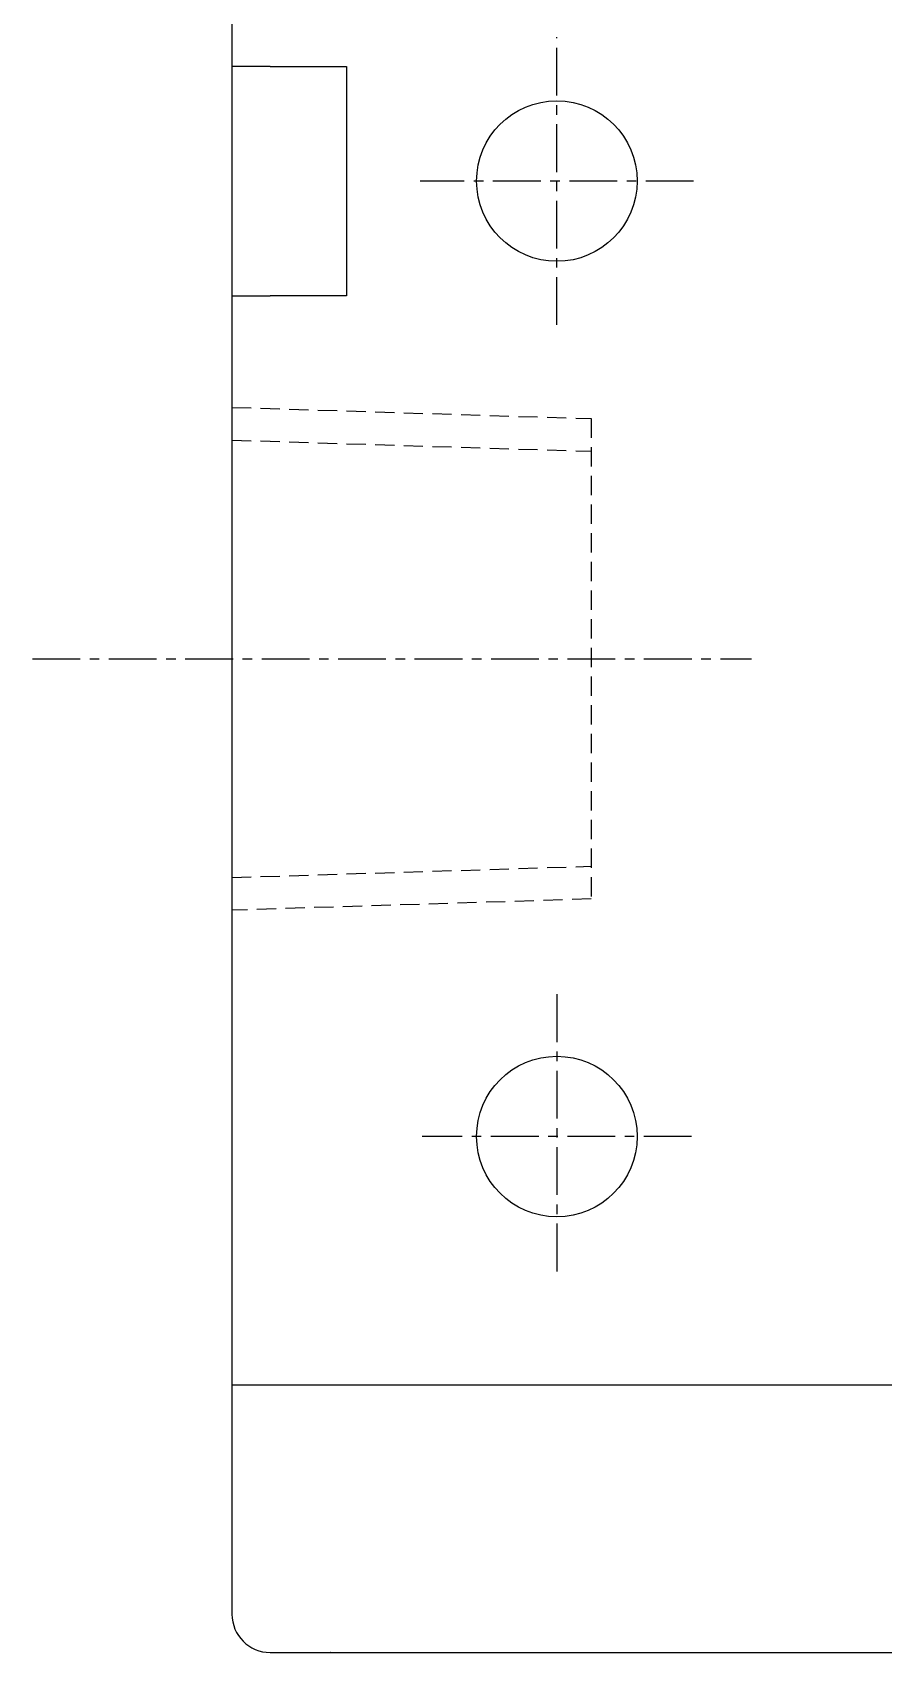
# Model space of a CAD drawing. Extents: x -37 to 246, y -173 to 93.
# Drawn here: x 104.06 to 126.33, y -124.6 to -82.21 of the extents above; entities that cross this region are included whole.
import ezdxf

# ---------------------------------------------------------------- set-up
doc = ezdxf.new("R2010")
doc.units = 0
doc.linetypes.add('CENTER', pattern=[2, 1.25, -0.25, 0.25, -0.25])
doc.linetypes.add('DASHED', pattern=[0.75, 0.5, -0.25])
doc.layers.get('0').update_dxf_attribs({"linetype": 'CONTINUOUS'})
doc.layers.add('CENTER', color=1, linetype='CENTER')

msp = doc.modelspace()

# ---------------------------------------------------------------- linework, layer by layer
at = {"color": 7, "linetype": 'CONTINUOUS'}
for p, q in [((109.283, -54.595), (109.283, -123.595)), ((110.283, -83.095), (109.283, -83.095)), ((110.283, -83.095), (112.283, -83.095)), ((112.283, -83.095), (112.283, -89.095)), ((109.283, -89.095), (110.283, -89.095)), ((112.283, -89.095), (110.283, -89.095)), ((109.283, -117.595), (144.283, -117.595)), ((110.283, -124.595), (143.283, -124.595)), ((111.866, -124.595), (111.865, -124.598)), ((112.434, -124.595), (112.434, -124.598)), ((113.132, -124.598), (113.132, -124.595)), ((113.702, -124.598), (113.701, -124.595))]:
    msp.add_line(p, q, dxfattribs=at)
at = {"color": 3, "linetype": 'DASHED'}
for p, q in [((109.283, -92.017), (118.683, -92.311)), ((118.683, -92.311), (118.683, -104.88)), ((109.283, -92.873), (118.683, -93.167)), ((109.283, -104.318), (118.683, -104.024)), ((118.683, -104.88), (109.283, -105.174))]:
    msp.add_line(p, q, dxfattribs=at)
at = {"color": 7, "linetype": 'CONTINUOUS'}
for points in [[(111.861, -124.595, 0), (111.861, -124.595, 0), (111.861, -124.595, 0), (111.861, -124.595, 0), (111.861, -124.596, 0), (111.861, -124.596, 0), (111.861, -124.596, 0), (111.861, -124.596, 0), (111.861, -124.596, 0), (111.861, -124.596, 0), (111.861, -124.596, 0), (111.861, -124.596, 0), (111.861, -124.596, 0), (111.861, -124.596, 0), (111.861, -124.596, 0), (111.861, -124.596, 0), (111.861, -124.596, 0), (111.861, -124.596, 0), (111.861, -124.596, 0), (111.861, -124.596, 0), (111.861, -124.596, 0), (111.861, -124.596, 0), (111.862, -124.596, 0), (111.862, -124.596, 0), (111.862, -124.596, 0), (111.862, -124.596, 0), (111.862, -124.596, 0), (111.862, -124.596, 0), (111.862, -124.596, 0), (111.862, -124.596, 0), (111.862, -124.596, 0), (111.862, -124.596, 0), (111.862, -124.596, 0), (111.862, -124.596, 0), (111.862, -124.596, 0), (111.862, -124.596, 0), (111.862, -124.596, 0), (111.862, -124.596, 0), (111.862, -124.596, 0), (111.862, -124.596, 0), (111.862, -124.596, 0), (111.862, -124.596, 0), (111.862, -124.596, 0), (111.862, -124.596, 0), (111.862, -124.596, 0), (111.862, -124.596, 0), (111.862, -124.596, 0), (111.862, -124.596, 0), (111.862, -124.596, 0), (111.862, -124.596, 0), (111.862, -124.596, 0), (111.862, -124.596, 0), (111.863, -124.596, 0), (111.863, -124.597, 0), (111.863, -124.597, 0), (111.863, -124.597, 0), (111.863, -124.597, 0), (111.863, -124.597, 0), (111.863, -124.597, 0), (111.863, -124.597, 0), (111.863, -124.597, 0), (111.863, -124.597, 0), (111.863, -124.597, 0), (111.863, -124.597, 0), (111.863, -124.597, 0), (111.863, -124.597, 0), (111.863, -124.597, 0), (111.863, -124.597, 0), (111.863, -124.597, 0), (111.863, -124.597, 0), (111.863, -124.597, 0), (111.863, -124.597, 0), (111.863, -124.597, 0), (111.863, -124.597, 0), (111.863, -124.597, 0), (111.863, -124.597, 0), (111.863, -124.597, 0), (111.863, -124.597, 0), (111.863, -124.597, 0), (111.863, -124.597, 0), (111.863, -124.597, 0), (111.864, -124.597, 0), (111.864, -124.597, 0), (111.864, -124.597, 0), (111.864, -124.597, 0), (111.864, -124.597, 0), (111.864, -124.597, 0), (111.864, -124.597, 0), (111.864, -124.597, 0), (111.864, -124.597, 0), (111.864, -124.597, 0), (111.864, -124.597, 0), (111.864, -124.597, 0), (111.864, -124.597, 0), (111.864, -124.597, 0), (111.864, -124.597, 0), (111.864, -124.597, 0), (111.864, -124.597, 0), (111.864, -124.597, 0), (111.864, -124.597, 0), (111.864, -124.597, 0), (111.864, -124.597, 0), (111.864, -124.597, 0), (111.864, -124.597, 0), (111.864, -124.598, 0), (111.864, -124.598, 0), (111.864, -124.598, 0), (111.864, -124.598, 0), (111.864, -124.598, 0), (111.864, -124.598, 0), (111.864, -124.598, 0), (111.865, -124.598, 0), (111.865, -124.598, 0), (111.865, -124.598, 0), (111.865, -124.598, 0), (111.865, -124.598, 0), (111.865, -124.598, 0), (111.865, -124.598, 0), (111.865, -124.598, 0), (111.865, -124.598, 0), (111.865, -124.598, 0), (111.865, -124.598, 0), (111.865, -124.598, 0), (111.865, -124.598, 0), (111.865, -124.598, 0), (111.865, -124.598, 0), (111.865, -124.598, 0), (111.865, -124.598, 0), (111.865, -124.598, 0)], [(112.411, -124.595, 0), (112.411, -124.595, 0), (112.411, -124.595, 0), (112.411, -124.595, 0), (112.411, -124.596, 0), (112.412, -124.596, 0), (112.412, -124.596, 0), (112.412, -124.596, 0), (112.412, -124.596, 0), (112.412, -124.596, 0), (112.413, -124.596, 0), (112.413, -124.596, 0), (112.413, -124.596, 0), (112.413, -124.596, 0), (112.413, -124.596, 0), (112.413, -124.596, 0), (112.414, -124.596, 0), (112.414, -124.596, 0), (112.414, -124.596, 0), (112.414, -124.596, 0), (112.414, -124.596, 0), (112.415, -124.596, 0), (112.415, -124.596, 0), (112.415, -124.596, 0), (112.415, -124.596, 0), (112.415, -124.596, 0), (112.415, -124.596, 0), (112.416, -124.596, 0), (112.416, -124.596, 0), (112.416, -124.596, 0), (112.416, -124.596, 0), (112.416, -124.596, 0), (112.417, -124.596, 0), (112.417, -124.596, 0), (112.417, -124.596, 0), (112.417, -124.596, 0), (112.417, -124.596, 0), (112.418, -124.596, 0), (112.418, -124.596, 0), (112.418, -124.596, 0), (112.418, -124.596, 0), (112.418, -124.596, 0), (112.418, -124.596, 0), (112.419, -124.596, 0), (112.419, -124.596, 0), (112.419, -124.596, 0), (112.419, -124.596, 0), (112.419, -124.596, 0), (112.42, -124.596, 0), (112.42, -124.596, 0), (112.42, -124.596, 0), (112.42, -124.596, 0), (112.42, -124.596, 0), (112.42, -124.597, 0), (112.421, -124.597, 0), (112.421, -124.597, 0), (112.421, -124.597, 0), (112.421, -124.597, 0), (112.421, -124.597, 0), (112.422, -124.597, 0), (112.422, -124.597, 0), (112.422, -124.597, 0), (112.422, -124.597, 0), (112.422, -124.597, 0), (112.422, -124.597, 0), (112.423, -124.597, 0), (112.423, -124.597, 0), (112.423, -124.597, 0), (112.423, -124.597, 0), (112.423, -124.597, 0), (112.424, -124.597, 0), (112.424, -124.597, 0), (112.424, -124.597, 0), (112.424, -124.597, 0), (112.424, -124.597, 0), (112.425, -124.597, 0), (112.425, -124.597, 0), (112.425, -124.597, 0), (112.425, -124.597, 0), (112.425, -124.597, 0), (112.425, -124.597, 0), (112.426, -124.597, 0), (112.426, -124.597, 0), (112.426, -124.597, 0), (112.426, -124.597, 0), (112.426, -124.597, 0), (112.427, -124.597, 0), (112.427, -124.597, 0), (112.427, -124.597, 0), (112.427, -124.597, 0), (112.427, -124.597, 0), (112.427, -124.597, 0), (112.428, -124.597, 0), (112.428, -124.597, 0), (112.428, -124.597, 0), (112.428, -124.597, 0), (112.428, -124.597, 0), (112.429, -124.597, 0), (112.429, -124.597, 0), (112.429, -124.597, 0), (112.429, -124.597, 0), (112.429, -124.597, 0), (112.43, -124.597, 0), (112.43, -124.597, 0), (112.43, -124.598, 0), (112.43, -124.598, 0), (112.43, -124.598, 0), (112.43, -124.598, 0), (112.431, -124.598, 0), (112.431, -124.598, 0), (112.431, -124.598, 0), (112.431, -124.598, 0), (112.431, -124.598, 0), (112.432, -124.598, 0), (112.432, -124.598, 0), (112.432, -124.598, 0), (112.432, -124.598, 0), (112.432, -124.598, 0), (112.432, -124.598, 0), (112.433, -124.598, 0), (112.433, -124.598, 0), (112.433, -124.598, 0), (112.433, -124.598, 0), (112.433, -124.598, 0), (112.434, -124.598, 0), (112.434, -124.598, 0), (112.434, -124.598, 0), (112.434, -124.598, 0), (112.434, -124.598, 0)], [(113.132, -124.598, 0), (113.133, -124.598, 0), (113.133, -124.598, 0), (113.133, -124.598, 0), (113.133, -124.598, 0), (113.133, -124.598, 0), (113.133, -124.598, 0), (113.134, -124.598, 0), (113.134, -124.598, 0), (113.134, -124.598, 0), (113.134, -124.598, 0), (113.134, -124.598, 0), (113.135, -124.598, 0), (113.135, -124.598, 0), (113.135, -124.598, 0), (113.135, -124.598, 0), (113.135, -124.598, 0), (113.135, -124.598, 0), (113.136, -124.598, 0), (113.136, -124.598, 0), (113.136, -124.598, 0), (113.136, -124.598, 0), (113.136, -124.598, 0), (113.137, -124.598, 0), (113.137, -124.598, 0), (113.137, -124.597, 0), (113.137, -124.597, 0), (113.137, -124.597, 0), (113.137, -124.597, 0), (113.138, -124.597, 0), (113.138, -124.597, 0), (113.138, -124.597, 0), (113.138, -124.597, 0), (113.138, -124.597, 0), (113.139, -124.597, 0), (113.139, -124.597, 0), (113.139, -124.597, 0), (113.139, -124.597, 0), (113.139, -124.597, 0), (113.14, -124.597, 0), (113.14, -124.597, 0), (113.14, -124.597, 0), (113.14, -124.597, 0), (113.14, -124.597, 0), (113.14, -124.597, 0), (113.141, -124.597, 0), (113.141, -124.597, 0), (113.141, -124.597, 0), (113.141, -124.597, 0), (113.141, -124.597, 0), (113.142, -124.597, 0), (113.142, -124.597, 0), (113.142, -124.597, 0), (113.142, -124.597, 0), (113.142, -124.597, 0), (113.142, -124.597, 0), (113.143, -124.597, 0), (113.143, -124.597, 0), (113.143, -124.597, 0), (113.143, -124.597, 0), (113.143, -124.597, 0), (113.144, -124.597, 0), (113.144, -124.597, 0), (113.144, -124.597, 0), (113.144, -124.597, 0), (113.144, -124.597, 0), (113.145, -124.597, 0), (113.145, -124.597, 0), (113.145, -124.597, 0), (113.145, -124.597, 0), (113.145, -124.597, 0), (113.145, -124.597, 0), (113.146, -124.597, 0), (113.146, -124.597, 0), (113.146, -124.597, 0), (113.146, -124.597, 0), (113.146, -124.596, 0), (113.147, -124.596, 0), (113.147, -124.596, 0), (113.147, -124.596, 0), (113.147, -124.596, 0), (113.147, -124.596, 0), (113.147, -124.596, 0), (113.148, -124.596, 0), (113.148, -124.596, 0), (113.148, -124.596, 0), (113.148, -124.596, 0), (113.148, -124.596, 0), (113.149, -124.596, 0), (113.149, -124.596, 0), (113.149, -124.596, 0), (113.149, -124.596, 0), (113.149, -124.596, 0), (113.15, -124.596, 0), (113.15, -124.596, 0), (113.15, -124.596, 0), (113.15, -124.596, 0), (113.15, -124.596, 0), (113.15, -124.596, 0), (113.151, -124.596, 0), (113.151, -124.596, 0), (113.151, -124.596, 0), (113.151, -124.596, 0), (113.151, -124.596, 0), (113.152, -124.596, 0), (113.152, -124.596, 0), (113.152, -124.596, 0), (113.152, -124.596, 0), (113.152, -124.596, 0), (113.152, -124.596, 0), (113.153, -124.596, 0), (113.153, -124.596, 0), (113.153, -124.596, 0), (113.153, -124.596, 0), (113.153, -124.596, 0), (113.154, -124.596, 0), (113.154, -124.596, 0), (113.154, -124.596, 0), (113.154, -124.596, 0), (113.154, -124.596, 0), (113.155, -124.596, 0), (113.155, -124.596, 0), (113.155, -124.596, 0), (113.155, -124.596, 0), (113.155, -124.596, 0), (113.155, -124.595, 0), (113.156, -124.595, 0), (113.156, -124.595, 0), (113.156, -124.595, 0)], [(113.702, -124.598, 0), (113.702, -124.598, 0), (113.702, -124.598, 0), (113.702, -124.598, 0), (113.702, -124.598, 0), (113.702, -124.598, 0), (113.702, -124.598, 0), (113.702, -124.598, 0), (113.702, -124.598, 0), (113.702, -124.598, 0), (113.702, -124.598, 0), (113.702, -124.598, 0), (113.702, -124.598, 0), (113.702, -124.598, 0), (113.702, -124.598, 0), (113.702, -124.598, 0), (113.702, -124.598, 0), (113.702, -124.598, 0), (113.702, -124.598, 0), (113.702, -124.598, 0), (113.702, -124.598, 0), (113.702, -124.598, 0), (113.702, -124.598, 0), (113.702, -124.597, 0), (113.702, -124.597, 0), (113.702, -124.597, 0), (113.703, -124.597, 0), (113.703, -124.597, 0), (113.703, -124.597, 0), (113.703, -124.597, 0), (113.703, -124.597, 0), (113.703, -124.597, 0), (113.703, -124.597, 0), (113.703, -124.597, 0), (113.703, -124.597, 0), (113.703, -124.597, 0), (113.703, -124.597, 0), (113.703, -124.597, 0), (113.703, -124.597, 0), (113.703, -124.597, 0), (113.703, -124.597, 0), (113.703, -124.597, 0), (113.703, -124.597, 0), (113.703, -124.597, 0), (113.703, -124.597, 0), (113.703, -124.597, 0), (113.703, -124.597, 0), (113.703, -124.597, 0), (113.703, -124.597, 0), (113.703, -124.597, 0), (113.703, -124.597, 0), (113.703, -124.597, 0), (113.703, -124.597, 0), (113.703, -124.597, 0), (113.704, -124.597, 0), (113.704, -124.597, 0), (113.704, -124.597, 0), (113.704, -124.597, 0), (113.704, -124.597, 0), (113.704, -124.597, 0), (113.704, -124.597, 0), (113.704, -124.597, 0), (113.704, -124.597, 0), (113.704, -124.597, 0), (113.704, -124.597, 0), (113.704, -124.597, 0), (113.704, -124.597, 0), (113.704, -124.597, 0), (113.704, -124.597, 0), (113.704, -124.597, 0), (113.704, -124.596, 0), (113.704, -124.596, 0), (113.704, -124.596, 0), (113.704, -124.596, 0), (113.704, -124.596, 0), (113.704, -124.596, 0), (113.704, -124.596, 0), (113.704, -124.596, 0), (113.704, -124.596, 0), (113.704, -124.596, 0), (113.704, -124.596, 0), (113.705, -124.596, 0), (113.705, -124.596, 0), (113.705, -124.596, 0), (113.705, -124.596, 0), (113.705, -124.596, 0), (113.705, -124.596, 0), (113.705, -124.596, 0), (113.705, -124.596, 0), (113.705, -124.596, 0), (113.705, -124.596, 0), (113.705, -124.596, 0), (113.705, -124.596, 0), (113.705, -124.596, 0), (113.705, -124.596, 0), (113.705, -124.596, 0), (113.705, -124.596, 0), (113.705, -124.596, 0), (113.705, -124.596, 0), (113.705, -124.596, 0), (113.705, -124.596, 0), (113.705, -124.596, 0), (113.705, -124.596, 0), (113.705, -124.596, 0), (113.705, -124.596, 0), (113.705, -124.596, 0), (113.705, -124.596, 0), (113.705, -124.596, 0), (113.705, -124.596, 0), (113.706, -124.596, 0), (113.706, -124.596, 0), (113.706, -124.596, 0), (113.706, -124.596, 0), (113.706, -124.596, 0), (113.706, -124.596, 0), (113.706, -124.596, 0), (113.706, -124.596, 0), (113.706, -124.595, 0), (113.706, -124.595, 0), (113.706, -124.595, 0), (113.706, -124.595, 0), (113.706, -124.595, 0), (113.706, -124.595, 0), (113.706, -124.595, 0), (113.706, -124.595, 0), (113.706, -124.595, 0), (113.706, -124.595, 0), (113.706, -124.595, 0), (113.706, -124.595, 0)]]:
    msp.add_polyline3d(points, dxfattribs=at)
for centre in [(117.783, -86.095), (117.783, -111.095)]:
    msp.add_circle(centre, 2.1, dxfattribs=at)
for centre, radius, start, end in [((110.283, -123.595), 1, 180, 270), ((112.783, -119.695), 4.988, 259.2333, 259.3918), ((112.783, -119.695), 4.988, 280.6082, 280.7667)]:
    msp.add_arc(centre, radius, start, end, dxfattribs=at)
at = {"layer": 'CENTER', "color": 1, "linetype": 'CENTER'}
for p, q in [((117.783, -89.861), (117.783, -82.33)), ((121.362, -86.095), (114.205, -86.095)), ((104.062, -98.595), (122.873, -98.595)), ((117.783, -107.373), (117.783, -114.817)), ((121.307, -111.095), (114.26, -111.095))]:
    msp.add_line(p, q, dxfattribs=at)

doc.saveas('drawing.dxf')
